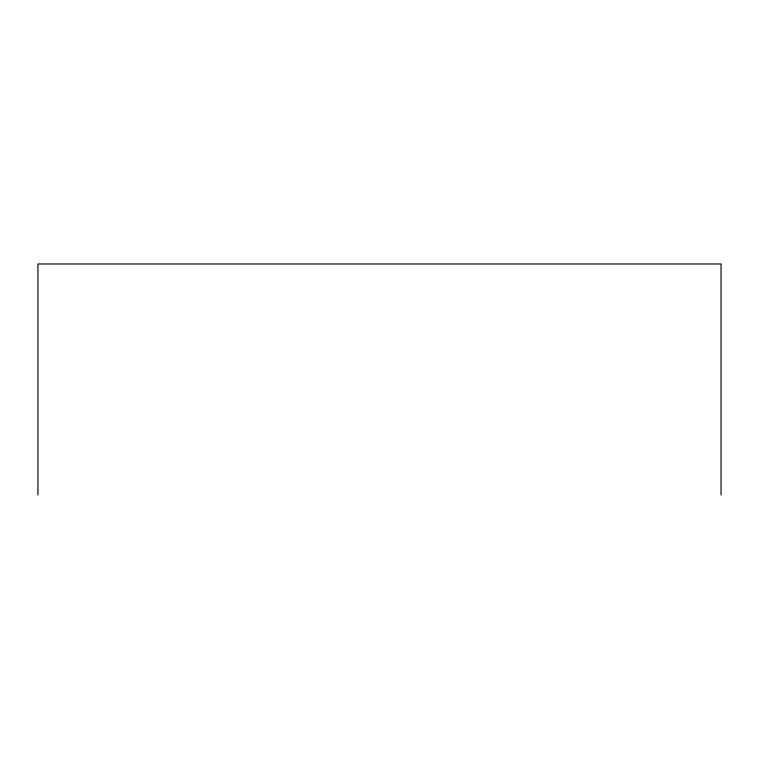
<?xml version="1.0" encoding="UTF-8"?>
<svg xmlns="http://www.w3.org/2000/svg" width="759" height="759" viewBox="0 0 759 759"><rect width="100%" height="100%" fill="white"/><g stroke="black" fill="none" stroke-linecap="round" stroke-linejoin="round"><path stroke-width="1.14" d="M721.05 495.02L721.05 263.98L37.95 263.98L37.95 495.02"/></g></svg>
